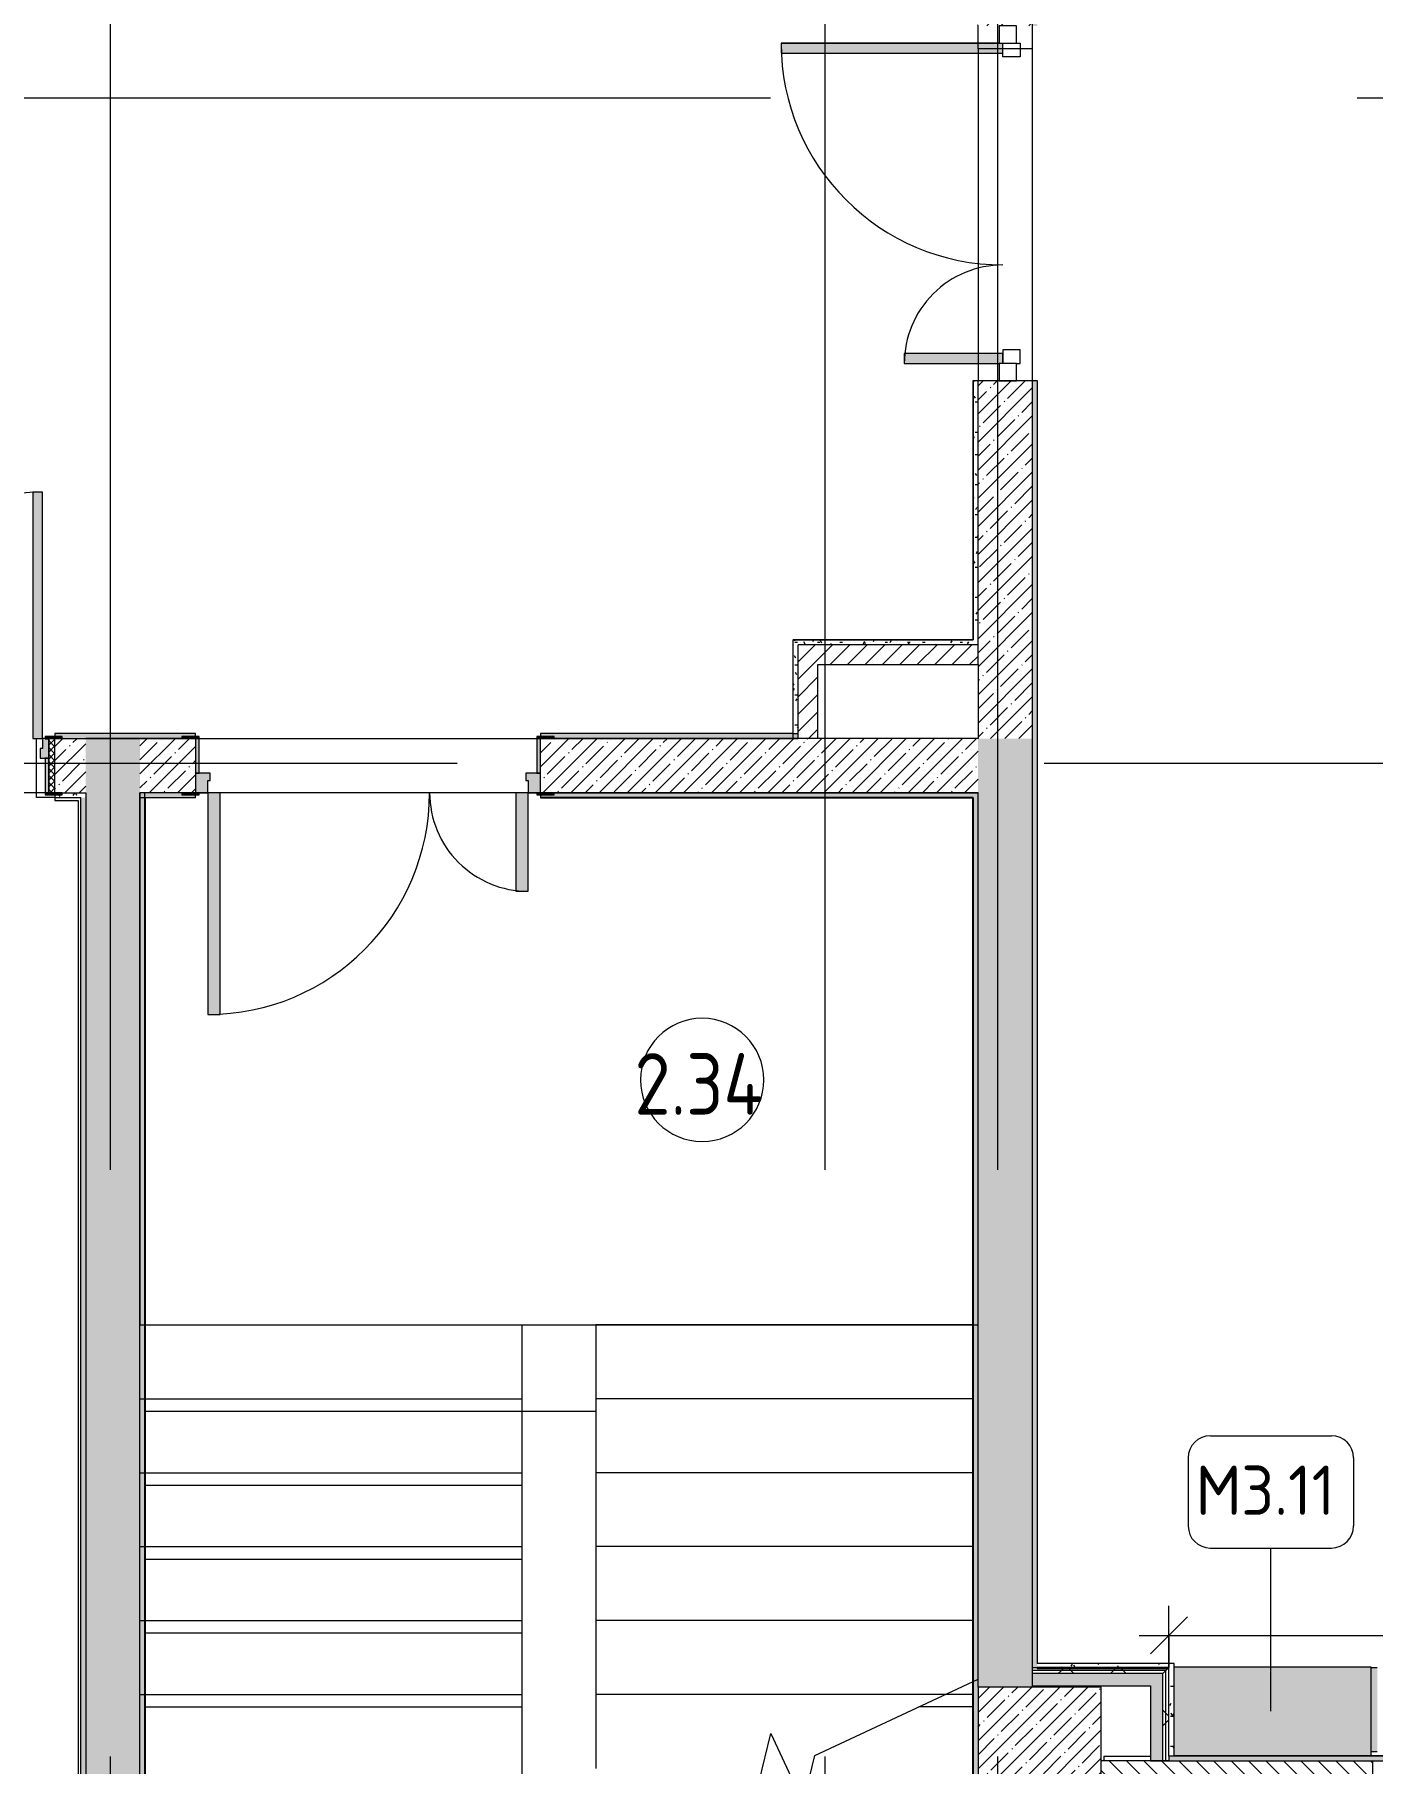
# Model space of a CAD drawing. Header units: millimetres. Extents: x -6228 to 201956, y -8553 to 30426.
# Drawn here: x 168604 to 174032, y 3740 to 10757 of the extents above; entities that cross this region are included whole.
import ezdxf

# ---------------------------------------------------------------- set-up
doc = ezdxf.new("R2010")
doc.units = ezdxf.units.MM
doc.linetypes.add('Осевая', pattern=[15875, 3175, -2381.25, 7937.5, -2381.25])
for name, color, linetype, lineweight in [('A-ANNO-DIMS', 7, 'Continuous', 9), ('A-ANNO-DIMS-100', 7, 'Continuous', 9), ('A-AREA-IDEN', 7, 'Continuous', 9), ('A-GLAZ-CWMG-3', 7, 'Continuous', 9), ('A-WALL-1', 7, 'Continuous', 9), ('A-WALL-4', 7, 'Continuous', 13), ('I-WALL-5', 7, 'Continuous', 9), ('S-COLS-2', 7, 'Continuous', 9), ('S-STRS-2', 7, 'Continuous', 9), ('S-STRS-MBND-2', 7, 'Continuous', 9), ('Знаки', 7, 'Continuous', 9), ('Марки для знаков', 7, 'Continuous', 9), ('Оси-2', 7, 'Осевая', 9)]:
    doc.layers.add(name, color=color, linetype=linetype, lineweight=lineweight)
for name, color, linetype, lineweight, true_color in [('A-DETL-GENF-5', 7, 'Continuous', 9, 0xaaaaaa), ('A-DOOR-5', 7, 'Continuous', 9, 0xaaaaaa), ('A-DOOR-6', 7, 'Continuous', 9, 0xe2e2e2), ('A-DOOR-FRAM-4', 7, 'Continuous', 9, 0xe2e2e2), ('A-DOOR-FRAM-5', 7, 'Continuous', 9, 0xaaaaaa), ('A-FLOR-3', 7, 'Continuous', 9, 0xaaaaaa), ('I-WALL-4', 7, 'Continuous', 9, 0xe7e7e7), ('I-WALL-7', 9, 'Continuous', 9, 0x808080), ('Знаки-1', 7, 'Continuous', 9, 0xd7cfbf)]:
    doc.layers.add(name, color=color, linetype=linetype, lineweight=lineweight, true_color=true_color)
doc.styles.add('GOST Common', font='GOST_Common.ttf', dxfattribs={"width": 0.9, "height": 250})
doc.styles.add('GOST Common_1', font='GOST_Common.ttf', dxfattribs={"height": 200})
doc.styles.add('ISOCPEUR_2', font='isocpeur.ttf', dxfattribs={"width": 0.9, "height": 200})
doc.dimstyles.new('ISO-2_0_0_9К_Средний_округл2_1', dxfattribs={"dimscale": 304.8, "dimtxt": 199.196235, "dimasz": 0.492126, "dimexe": 0.393701, "dimexo": 0, "dimgap": 0, "dimtad": 1, "dimdec": 0, "dimrnd": 10, "dimzin": 0, "dimdsep": 46, "dimtxsty": 'ISOCPEUR_2', "dimblk1": 'OBLIQUE', "dimblk2": 'OBLIQUE', "dimsah": 1, "dimcen": 0.09, "dimdle": 0.393701, "dimazin": 0, "dimtfac": 1, "dimtdec": 4, "dimtix": 1, "dimtmove": 0, "dimatfit": 3, "dimfxl": 1, "dimtvp": 1, "dimtolj": 1, "dimtzin": 0, "dimarcsym": 2})
pattern_1 = [(45, (96951.9, 0), (-57.02463, 57.02463), []), (45, (97008.92, 0), (-57.02463, 57.02463), [100.806, -20.161, 3.353, -16.808])]
pattern_2 = [(45, (96951.896, 0), (-35.35534, 35.35534), [])]
pattern_3 = [(0, (96951.896, 0), (121.92, 30.48), [10.058, -81.382, 10.058, -81.382, -487.68]), (0, (96951.896, 0), (121.92, 30.48), [-182.88, 10.058, -172.822, 10.058, -81.382, -213.36]), (0, (96951.896, 0), (121.92, 30.48), [-457.2, 10.058, -50.902, 10.058, -142.342]), (120, (96997.616, 15.24), (-87.356454, 90.345817), [10.058, -81.382, 10.058, -81.382, -487.68]), (120, (96997.616, 15.24), (-87.356454, 90.345817), [-182.88, 10.058, -172.822, 10.058, -81.382, -213.36]), (120, (96997.616, 15.24), (-87.356454, 90.345817), [-457.2, 10.058, -50.902, 10.058, -142.342]), (240, (97012.856, 76.2), (-34.563546, -120.825817), [10.058, -81.382, 10.058, -81.382, -487.68]), (240, (97012.856, 76.2), (-34.563546, -120.825817), [-182.88, 10.058, -172.822, 10.058, -81.382, -213.36]), (240, (97012.856, 76.2), (-34.563546, -120.825817), [-457.2, 10.058, -50.902, 10.058, -142.342])]
pattern_4 = [(45, (96951.9, 0), (-106.06602, 106.06602), []), (135, (96951.9, 0), (-106.06602, -106.06602), [])]

# ---------------------------------------------------------------- blocks, each defined once
blk = doc.blocks.new('BSC_Колонна _Прямоугольная - 500х500-V182-План зашивки приборов отопления в осях 1 этажа 12-23')
at = {"layer": 'S-COLS-2'}
h = blk.add_hatch(dxfattribs=at)
h.set_pattern_fill('FP_152', color=256, style=0, pattern_type=2)
h.set_pattern_definition([(45, (-75730, -3800), (-57.02463, 57.02463), []), (45, (-75672.975, -3800), (-57.02463, 57.02463), [100.806, -20.161, 3.353, -16.808])])
h.paths.add_polyline_path([(-250, -250), (250, -250), (250, 250), (-250, 250), (-250, 8.8)])
for p, q in [((250, 250), (-250, 250)), ((-250, 250), (-250, -250)), ((250, -250), (250, 250)), ((-250, -250), (250, -250))]:
    blk.add_line(p, q, dxfattribs=at)
blk = doc.blocks.new('110_Дверь_СКБ_1Ст_Внутренняя1 - Д-4_1 1100x2100h_ОО_туалет для мальч_ и дев_-32102845-План зашивки приборов отопления в осях 1 этажа 12-23')
at = {"layer": 'A-DOOR-5'}
h = blk.add_hatch(dxfattribs=at)
h.set_pattern_fill('FP_58', color=256, style=0, pattern_type=2)
h.set_pattern_definition([(135, (1751.41, 174.685), (-14.14214, -14.14214), []), (225, (1751.41, 174.685), (14.14214, -14.14214), [])])
h.paths.add_polyline_path([(562.5, -110), (562.5, 110), (537.5, 110), (537.5, -110)])
at = {"layer": 'A-DOOR-6'}
h = blk.add_hatch(color=256, dxfattribs=at)
h.paths.add_polyline_path([(502.5, 30), (537.5, 30), (537.5, 110), (512.5, 110), (512.5, 70), (502.5, 70)])
h.paths.add_polyline_path([(-512.5, 30), (-477.5, 30), (-477.5, 70), (-487.5, 70), (-487.5, 110), (-512.5, 110), (-512.5, 72.3)])
at = {"layer": 'A-DOOR-FRAM-4'}
for points in [[(472.5, 110), (512.5, 110), (512.5, 1110), (472.5, 1110), (472.5, 651.3)], [(-497.5, 110), (-497.5, 118), (-567.5, 118), (-567.5, 110)], [(-497.5, 109), (-497.5, 110), (-512.5, 109)], [(592.5, 110), (592.5, 118), (522.5, 118), (522.5, 110)], [(537.5, 109), (537.5, 110), (522.5, 109)], [(-497.5, -110), (-497.5, 30), (-512.5, 30), (-512.5, -110)], [(537.5, -110), (537.5, 30), (522.5, 30), (522.5, -110)], [(-497.5, -118), (-497.5, -110), (-567.5, -110), (-567.5, -118)], [(592.5, -118), (592.5, -110), (522.5, -110), (522.5, -118)]]:
    blk.add_hatch(color=256, dxfattribs=at).paths.add_polyline_path(points)
at = {"layer": 'A-DOOR-FRAM-5'}
h = blk.add_hatch(dxfattribs=at)
h.set_pattern_fill('FP_59', color=256, style=0, pattern_type=2)
h.set_pattern_definition([(45, (-371.384, 174.685), (-14.1421, 14.1421), []), (135, (-371.384, 174.685), (-14.1421, -14.1421), [])])
h.paths.add_polyline_path([(-512.5, -110), (-512.5, 110), (-537.5, 110), (-537.5, -110)])
at = {"layer": 'A-DOOR-5'}
for p, q in [((512.5, 1110), (472.5, 1110)), ((472.5, 1110), (472.5, 110)), ((512.5, 110), (512.5, 1110)), ((472.5, 110), (512.5, 110))]:
    blk.add_line(p, q, dxfattribs=at)
blk.add_arc((512.5, 110), 1000, 90, 180, dxfattribs=at)
at = {"layer": 'A-DOOR-FRAM-5'}
for p, q in [((-497.5, 118), (-567.5, 118)), ((-567.5, 118), (-567.5, 110)), ((-567.5, 110), (-497.5, 110)), ((-512.5, 110), (-537.5, 110)), ((-537.5, 110), (-537.5, -110)), ((-487.5, 110), (-512.5, 110)), ((-512.5, 110), (-512.5, 30)), ((-512.5, -110), (-512.5, 110)), ((-497.5, 110), (-512.5, 110)), ((-512.5, 110), (-512.5, 109)), ((-512.5, 109), (-497.5, 109)), ((-497.5, 110), (-497.5, 118)), ((-497.5, 109), (-497.5, 110)), ((-487.5, 70), (-487.5, 110)), ((512.5, 110), (512.5, 70)), ((537.5, 110), (512.5, 110)), ((592.5, 118), (522.5, 118)), ((522.5, 118), (522.5, 110)), ((537.5, 110), (522.5, 110)), ((522.5, 110), (522.5, 109)), ((522.5, 110), (592.5, 110)), ((522.5, 109), (537.5, 109)), ((537.5, 30), (537.5, 110)), ((562.5, 110), (537.5, 110)), ((537.5, 110), (537.5, -110)), ((537.5, 109), (537.5, 110)), ((562.5, -110), (562.5, 110)), ((592.5, 110), (592.5, 118)), ((-512.5, 30), (-477.5, 30)), ((-497.5, 30), (-512.5, 30)), ((-512.5, 30), (-512.5, -110)), ((-497.5, -110), (-497.5, 30)), ((-477.5, 70), (-487.5, 70)), ((-477.5, 30), (-477.5, 70)), ((512.5, 70), (502.5, 70)), ((502.5, 70), (502.5, 30)), ((502.5, 30), (537.5, 30)), ((537.5, 30), (522.5, 30)), ((522.5, 30), (522.5, -110)), ((537.5, -110), (537.5, 30)), ((-497.5, -110), (-567.5, -110)), ((-567.5, -110), (-567.5, -118)), ((-567.5, -118), (-497.5, -118)), ((-537.5, -110), (-512.5, -110)), ((-512.5, -110), (-497.5, -110)), ((-497.5, -118), (-497.5, -110)), ((522.5, -110), (537.5, -110)), ((592.5, -110), (522.5, -110)), ((522.5, -110), (522.5, -118)), ((522.5, -118), (592.5, -118)), ((537.5, -110), (562.5, -110)), ((592.5, -118), (592.5, -110))]:
    blk.add_line(p, q, dxfattribs=at)
blk = doc.blocks.new('110_Дверь_СКБ_2Ст - Д-1 Лестничная клетка EIS60-24319353-План зашивки приборов отопления в осях 1 этажа 12-23')
at = {"layer": 'A-DOOR-6'}
for points in [[(612.5, 1010), (612.5, 110), (662.5, 110), (662.5, 1010)], [(-587.5, 510), (-637.5, 510), (-637.5, 110), (-587.5, 110)], [(712.5, 30), (697.5, 30), (697.5, -110), (712.5, -110), (712.5, -72.3)]]:
    blk.add_hatch(color=256, dxfattribs=at).paths.add_polyline_path(points)
h = blk.add_hatch(color=256, dxfattribs=at)
h.paths.add_polyline_path([(-687.5, 110), (-687.5, 30), (-627.5, 30), (-627.5, 60), (-637.5, 60), (-637.5, 110)])
h.paths.add_polyline_path([(662.5, 110), (662.5, 60), (652.5, 60), (652.5, 30), (712.5, 30), (712.5, 110)])
at = {"layer": 'A-DOOR-FRAM-4'}
for points in [[(-742.5, 118), (-742.5, 110), (-672.5, 110), (-672.5, 118)], [(697.5, 118), (697.5, 110), (767.5, 110), (767.5, 118)], [(-672.5, 30), (-687.5, 30), (-687.5, -110), (-672.5, -110)], [(-672.5, -110), (-742.5, -110), (-742.5, -118), (-672.5, -118)], [(697.5, -110), (697.5, -118), (767.5, -118), (767.5, -110)]]:
    blk.add_hatch(color=256, dxfattribs=at).paths.add_polyline_path(points)
at = {"layer": 'A-DOOR-5'}
for p, q in [((662.5, 1010), (612.5, 1010)), ((612.5, 1010), (612.5, 110)), ((662.5, 110), (662.5, 1010)), ((-637.5, 510), (-637.5, 110)), ((-587.5, 510), (-637.5, 510)), ((-587.5, 110), (-587.5, 510)), ((-637.5, 110), (-587.5, 110)), ((612.5, 110), (662.5, 110))]:
    blk.add_line(p, q, dxfattribs=at)
for centre, radius, start, end in [((662.5, 110), 900, 90, 180), ((-637.5, 110), 400, 360, 90)]:
    blk.add_arc(centre, radius, start, end, dxfattribs=at)
at = {"layer": 'A-DOOR-FRAM-5'}
for p, q in [((-672.5, 118), (-742.5, 118)), ((-742.5, 118), (-742.5, 110)), ((-742.5, 110), (-672.5, 110)), ((-637.5, 110), (-687.5, 110)), ((-687.5, 110), (-687.5, 30)), ((-672.5, 110), (-672.5, 118)), ((-637.5, 60), (-637.5, 110)), ((662.5, 110), (662.5, 60)), ((712.5, 110), (662.5, 110)), ((767.5, 118), (697.5, 118)), ((697.5, 118), (697.5, 110)), ((697.5, 110), (767.5, 110)), ((712.5, 30), (712.5, 110)), ((767.5, 110), (767.5, 118)), ((-687.5, 30), (-627.5, 30)), ((-672.5, 30), (-687.5, 30)), ((-687.5, 30), (-687.5, -110)), ((-672.5, -110), (-672.5, 30)), ((-627.5, 60), (-637.5, 60)), ((-627.5, 30), (-627.5, 60)), ((662.5, 60), (652.5, 60)), ((652.5, 60), (652.5, 30)), ((652.5, 30), (712.5, 30)), ((712.5, 30), (697.5, 30)), ((697.5, 30), (697.5, -110)), ((712.5, -110), (712.5, 30)), ((-672.5, -110), (-742.5, -110)), ((-742.5, -110), (-742.5, -118)), ((-742.5, -118), (-672.5, -118)), ((-687.5, -110), (-672.5, -110)), ((-672.5, -118), (-672.5, -110)), ((697.5, -110), (712.5, -110)), ((767.5, -110), (697.5, -110)), ((697.5, -110), (697.5, -118)), ((697.5, -118), (767.5, -118)), ((767.5, -118), (767.5, -110))]:
    blk.add_line(p, q, dxfattribs=at)
blk = doc.blocks.new('Зашивка_ опоясывающая панель - Зашивка_ опоясывающая панель-V254-План зашивки приборов отопления в осях 1 этажа 12-23')
at = {"layer": 'Знаки-1'}
blk.add_hatch(color=256, dxfattribs=at).paths.add_polyline_path([(-419.5, -160), (-406.2, -160), (-406.2, 180), (-430, 180), (-430, -160)])
at = {"layer": 'Знаки'}
for p, q in [((-430, -160), (-430, 180)), ((-430, 180), (-406.2, 180)), ((-430, -160), (-406.2, -160))]:
    blk.add_line(p, q, dxfattribs=at)
blk = doc.blocks.new('Зашивка без перфорации М3 - М3_11-30988427-План зашивки приборов отопления в осях 1 этажа 12-23')
at = {"layer": 'Знаки-1'}
blk.add_hatch(color=256, dxfattribs=at).paths.add_polyline_path([(105.3, 180), (-430, 180), (-430, -179.9), (371, -179.9), (371, 180)])
at = {"layer": 'Знаки'}
for p, q in [((371, 180), (-430, 180)), ((-430, 180), (-430, -179.9)), ((-430, -179.9), (371, -179.9))]:
    blk.add_line(p, q, dxfattribs=at)
blk = doc.blocks.new('Прямоугольный импост - 50 x 70 мм-31927764-План зашивки приборов отопления в осях 1 этажа 12-23')
at = {"layer": 'A-GLAZ-CWMG-3'}
for p, q in [((-70, 35), (0, 35)), ((-70, -35), (-70, 35)), ((0, 35), (0, -35)), ((0, -35), (-70, -35))]:
    blk.add_line(p, q, dxfattribs=at)
blk = doc.blocks.new('Дверь_Витражная_остекление_ - ДВН_ДАО_Главный вход_1200 в свету Д-22 _п_-32403398-План зашивки приборов отопления в осях 1 этажа 12-23')
at = {"layer": 'A-DOOR-6'}
for points in [[(610, 920), (610, 20), (650, 20), (650, 920)], [(-650, 153.1), (-650, 20), (-610, 20), (-610, 420), (-650, 420)]]:
    blk.add_hatch(color=256, dxfattribs=at).paths.add_polyline_path(points)
at = {"layer": 'A-DETL-GENF-5'}
for p, q in [((650, 920), (610, 920)), ((610, 920), (610, 20)), ((650, 35), (650, 920)), ((-610, 420), (-650, 420)), ((-650, 420), (-650, 35)), ((-610, 20), (-610, 420)), ((-650, 20), (-610, 20)), ((-595, 20), (-650, 20)), ((-595, -50), (-595, 20)), ((595, -50), (595, 20)), ((595, 20), (650, 20)), ((610, 20), (650, 20)), ((-650, -35), (-650, -50)), ((-650, -50), (-595, -50)), ((650, -50), (595, -50)), ((650, -35), (650, -50))]:
    blk.add_line(p, q, dxfattribs=at)
at = {"layer": 'A-DOOR-5'}
for p, q in [((650, 920), (650, 35)), ((-650, 420), (-650, 35))]:
    blk.add_line(p, q, dxfattribs=at)
for centre, radius, start, end in [((650, 20), 900, 90, 180), ((-650, 20), 400, 360, 90)]:
    blk.add_arc(centre, radius, start, end, dxfattribs=at)
blk = doc.blocks.new('Прямоугольный импост - 50 x 70 мм-31701779-План зашивки приборов отопления в осях 1 этажа 12-23')
at = {"layer": 'A-GLAZ-CWMG-3'}
for p, q in [((0, 35), (-70, 35)), ((-70, 35), (-70, -35)), ((0, -35), (0, 35)), ((-70, -35), (0, -35))]:
    blk.add_line(p, q, dxfattribs=at)
blk = doc.blocks.new('Марка_Помещения - Номер-25198446-План зашивки приборов отопления в осях 1 этажа 12-23')
at = {"layer": 'A-AREA-IDEN'}
for start, end in [(360, 180), (180, 360)]:
    blk.add_arc((0, 0), 2.5, start, end, dxfattribs=at)
blk = doc.blocks.new('Марка_Знаки - В прямоуг_Наименование краткое-30718135-План зашивки приборов отопления в осях 1 этажа 12-23')
at = {"layer": 'Марки для знаков'}
for p, q in [((-2.455, 2.278), (2.455, 2.278)), ((-3.355, 1.378), (-3.355, -1.384)), ((3.355, 1.378), (3.355, -1.378)), ((-2.461, -2.278), (2.455, -2.278))]:
    blk.add_line(p, q, dxfattribs=at)
for centre, radius, start, end in [((-2.455, 1.378), 0.9, 90, 180), ((2.455, 1.378), 0.9, 0, 90), ((-2.461, -1.384), 0.893, 180, 270), ((2.455, -1.378), 0.9, 270, 0)]:
    blk.add_arc(centre, radius, start, end, dxfattribs=at)
blk = doc.blocks.new('DIMBLOCK40-План зашивки приборов отопления в осях 1 этажа 12-23')
at = {"layer": 'A-ANNO-DIMS-100'}
for p, q in [((173206.3, 4130), (173206.3, 4379.6)), ((177301.9, 4050), (177301.9, 4379.6)), ((173086.3, 4259.6), (177421.9, 4259.6)), ((173206.3, 4259.6), (173206.3, 4130)), ((177301.9, 4259.6), (177301.9, 4050))]:
    blk.add_line(p, q, dxfattribs=at)
at = {"layer": 'A-ANNO-DIMS-100', "lineweight": 20}
for p, q in [((173206.3, 4259.6), (173281.3, 4334.6)), ((177301.9, 4259.6), (177376.9, 4334.6)), ((173206.3, 4259.6), (173131.3, 4184.6)), ((177301.9, 4259.6), (177226.9, 4184.6))]:
    blk.add_line(p, q, dxfattribs=at)
at = {"layer": 'A-ANNO-DIMS-100', "color": 0, "insert": (175008.9, 4520.9), "char_height": 200, "width": 588.395, "attachment_point": 1, "line_spacing_factor": 1.149209, "style": 'ISOCPEUR_2'}
blk.add_mtext('4100', dxfattribs=at)
blk = doc.blocks.new('_Oblique')
at = {"color": 0, "linetype": 'ByBlock', "lineweight": -2}
blk.add_line((-0.5, -0.5), (0.5, 0.5), dxfattribs=at)

msp = doc.modelspace()

# ---------------------------------------------------------------- hatches: boundary and pattern name
at = {"layer": 'A-WALL-1'}
h = msp.add_hatch(dxfattribs=at)
h.set_pattern_fill('FP_160', color=256, style=0, pattern_type=2)
h.set_pattern_definition([(135, (96951.896, 0), (-35.35534, -35.35534), [])])
h.paths.add_polyline_path([(177132.3, 3550), (177301.9, 3550), (177301.9, 3750), (177031.9, 3750), (177031.9, 3550)])
h.paths.add_polyline_path([(176131.9, 3550), (176131.9, 3750), (174931.9, 3750), (174931.9, 3550), (176040.2, 3550)])
h.paths.add_polyline_path([(173855.9, 3550), (174031.9, 3550), (174031.9, 3750), (172931.9, 3750), (172931.9, 3550), (173491.9, 3550)])
at = {"layer": 'I-WALL-4'}
for points in [[(173131.3, 4055), (173181.3, 4055), (173181.3, 4105), (172651.9, 4105), (172651.9, 4055), (173127.9, 4055)], [(173181.3, 3750), (173181.3, 4055), (173131.3, 4055), (173131.3, 3750)]]:
    msp.add_hatch(color=256, dxfattribs=at).paths.add_polyline_path(points)
at = {"layer": 'I-WALL-5'}
h = msp.add_hatch(dxfattribs=at)
h.set_pattern_fill('FP_157', color=256, style=0, pattern_type=2)
h.set_pattern_definition(pattern_1)
h.paths.add_polyline_path([(172651.9, 7900), (172651.9, 9352.3), (172431.9, 9352.3), (172431.9, 7900)])
h.paths.add_polyline_path([(172431.9, 10792.3), (172651.9, 10792.3), (172651.9, 10900), (172431.9, 10900)])
h = msp.add_hatch(dxfattribs=at)
h.set_pattern_fill('FP_162', color=256, style=0, pattern_type=2)
h.set_pattern_definition(pattern_2)
h.paths.add_polyline_path([(171781.9, 7900), (171781.9, 8280), (171701.9, 8280), (171701.9, 7900)])
h = msp.add_hatch(dxfattribs=at)
h.set_pattern_fill('FP_162', color=256, style=0, pattern_type=2)
h.set_pattern_definition(pattern_2)
h.paths.add_polyline_path([(172431.9, 8200), (172431.9, 8280), (171781.9, 8280), (171781.9, 8200), (172399.8, 8200)])
h = msp.add_hatch(dxfattribs=at)
h.set_pattern_fill('FP_157', color=256, style=0, pattern_type=2)
h.set_pattern_definition(pattern_1)
h.paths.add_polyline_path([(168759.4, 7680), (168811.9, 7680), (168811.9, 7900), (168686.9, 7900), (168686.9, 7680), (168716.9, 7680)])
h.paths.add_polyline_path([(167271.9, 7680), (167586.9, 7680), (167586.9, 7900), (166312.4, 7900), (166312.4, 7680), (166971.9, 7680)])
h.paths.add_polyline_path([(164511.9, 7680), (165212.4, 7680), (165212.4, 7900), (164006.9, 7900), (164006.9, 7680), (164431.9, 7680)])
h.paths.add_polyline_path([(162906.9, 7680), (162906.9, 7900), (162861.9, 7900), (162861.9, 7680), (162876.9, 7680)])
h = msp.add_hatch(dxfattribs=at)
h.set_pattern_fill('FP_157', color=256, style=0, pattern_type=2)
h.set_pattern_definition(pattern_1)
h.paths.add_polyline_path([(169031.9, 120), (169031.9, 7900), (168811.9, 7900), (168811.9, 120)])
h = msp.add_hatch(dxfattribs=at)
h.set_pattern_fill('FP_157', color=256, style=0, pattern_type=2)
h.set_pattern_definition(pattern_1)
h.paths.add_polyline_path([(172431.9, 7680), (172431.9, 7900), (170656.9, 7900), (170656.9, 7680), (172399.8, 7680)])
h.paths.add_polyline_path([(169123.4, 7680), (169256.9, 7680), (169256.9, 7900), (169031.9, 7900), (169031.9, 7680), (169051.9, 7680)])
h = msp.add_hatch(dxfattribs=at)
h.set_pattern_fill('FP_157', color=256, style=0, pattern_type=2)
h.set_pattern_definition(pattern_1)
h.paths.add_polyline_path([(172431.9, -100), (172651.9, -100), (172651.9, 350), (172431.9, 350), (172431.9, 120)])
h.paths.add_polyline_path([(172431.9, 1150), (172651.9, 1150), (172651.9, 3550), (172431.9, 3550), (172431.9, 1492.5)])
h.paths.add_polyline_path([(172651.9, 4050), (172651.9, 7900), (172431.9, 7900), (172431.9, 4050), (172614.1, 4050)])
h = msp.add_hatch(dxfattribs=at)
h.set_pattern_fill('FP_187', color=256, style=0, pattern_type=2)
h.set_pattern_definition(pattern_4)
h.paths.add_polyline_path([(173193.8, 4117.5), (173206.3, 4117.5), (173206.3, 4130), (172651.9, 4130), (172651.9, 4117.5), (173127.9, 4117.5)])
h = msp.add_hatch(dxfattribs=at)
h.set_pattern_fill('FP_187', color=256, style=0, pattern_type=2)
h.set_pattern_definition(pattern_4)
h.paths.add_polyline_path([(173181.3, 4105), (173193.8, 4105), (173193.8, 4117.5), (172651.9, 4117.5), (172651.9, 4105), (173127.9, 4105)])
h = msp.add_hatch(dxfattribs=at)
h.set_pattern_fill('FP_187', color=256, style=0, pattern_type=2)
h.set_pattern_definition(pattern_4)
h.paths.add_polyline_path([(173193.8, 3750), (173193.8, 4105), (173181.3, 4105), (173181.3, 3750)])
h = msp.add_hatch(dxfattribs=at)
h.set_pattern_fill('FP_187', color=256, style=0, pattern_type=2)
h.set_pattern_definition(pattern_4)
h.paths.add_polyline_path([(173206.3, 3750), (173206.3, 4117.5), (173193.8, 4117.5), (173193.8, 3750)])
at = {"layer": 'I-WALL-7'}
h = msp.add_hatch(dxfattribs=at)
h.set_pattern_fill('FP_186', color=256, style=0, pattern_type=2)
h.set_pattern_definition(pattern_3)
h.paths.add_polyline_path([(172411.9, 8300), (172431.9, 8300), (172431.9, 9352.3), (172411.9, 9352.3), (172411.9, 8301)])
h.paths.add_polyline_path([(172431.9, 10792.3), (172431.9, 10900), (172411.9, 10900), (172411.9, 10792.3)])
h = msp.add_hatch(dxfattribs=at)
h.set_pattern_fill('FP_186', color=256, style=0, pattern_type=2)
h.set_pattern_definition(pattern_3)
h.paths.add_polyline_path([(172651.9, 4130), (172671.9, 4130), (172671.9, 9352.3), (172651.9, 9352.3), (172651.9, 4966.9)])
h.paths.add_polyline_path([(172671.9, 10792.3), (172671.9, 10900), (172651.9, 10900), (172651.9, 10792.3)])
h = msp.add_hatch(dxfattribs=at)
h.set_pattern_fill('FP_186', color=256, style=0, pattern_type=2)
h.set_pattern_definition(pattern_3)
h.paths.add_polyline_path([(171701.9, 8280), (172431.9, 8280), (172431.9, 8300), (171681.9, 8300), (171681.9, 8280)])
h = msp.add_hatch(dxfattribs=at)
h.set_pattern_fill('FP_186', color=256, style=0, pattern_type=2)
h.set_pattern_definition(pattern_3)
h.paths.add_polyline_path([(171701.9, 7900), (171701.9, 8280), (171681.9, 8280), (171681.9, 7900)])
h = msp.add_hatch(dxfattribs=at)
h.set_pattern_fill('FP_186', color=256, style=0, pattern_type=2)
h.set_pattern_definition(pattern_3)
h.paths.add_polyline_path([(170711.9, 7900), (171701.9, 7900), (171701.9, 7920), (170656.9, 7920), (170656.9, 7908), (170711.9, 7908), (170711.9, 7901.1)])
h.paths.add_polyline_path([(168716.9, 7900), (169201.9, 7900), (169201.9, 7908), (169256.9, 7908), (169256.9, 7920), (168686.9, 7920), (168686.9, 7908), (168716.9, 7908), (168716.9, 7901.7)])
h.paths.add_polyline_path([(167556.9, 7900), (167556.9, 7908), (167586.9, 7908), (167586.9, 7920), (166312.4, 7920), (166312.4, 7908), (166342.4, 7908), (166342.4, 7900), (167303.2, 7900)])
h.paths.add_polyline_path([(165182.4, 7900), (165182.4, 7908), (165212.4, 7908), (165212.4, 7920), (164006.9, 7920), (164006.9, 7908), (164036.9, 7908), (164036.9, 7900), (165119, 7900)])
h.paths.add_polyline_path([(162876.9, 7900), (162876.9, 7908), (162906.9, 7908), (162906.9, 7920), (156882.9, 7920), (156882.9, 7900), (162861.9, 7900)])
h.paths.add_polyline_path([(153861.9, 7900), (154382.9, 7900), (154382.9, 7920), (147881.9, 7920), (147881.9, 7900), (153361.9, 7900)])
h.paths.add_polyline_path([(144861.9, 7900), (145381.9, 7900), (145381.9, 7920), (139012.9, 7920), (139012.9, 7900), (144732.7, 7900)])
h.paths.add_polyline_path([(136512.9, 7900), (136512.9, 7920), (135694.5, 7920), (135694.5, 7900), (135995.7, 7900)])
h = msp.add_hatch(dxfattribs=at)
h.set_pattern_fill('FP_186', color=256, style=0, pattern_type=2)
h.set_pattern_definition(pattern_3)
h.paths.add_polyline_path([(168716.9, 7660), (168811.9, 7660), (168811.9, 7680), (168716.9, 7680), (168716.9, 7672), (168686.9, 7672), (168686.9, 7660)])
h.paths.add_polyline_path([(167586.9, 7660), (167586.9, 7672), (167556.9, 7672), (167556.9, 7680), (167371.9, 7680), (167371.9, 7660), (167556.9, 7660)])
h = msp.add_hatch(dxfattribs=at)
h.set_pattern_fill('FP_186', color=256, style=0, pattern_type=2)
h.set_pattern_definition(pattern_3)
h.paths.add_polyline_path([(168811.9, 140), (168811.9, 7660), (168791.9, 7660), (168791.9, 140)])
h = msp.add_hatch(dxfattribs=at)
h.set_pattern_fill('FP_186', color=256, style=0, pattern_type=2)
h.set_pattern_definition(pattern_3)
h.paths.add_polyline_path([(172411.9, 7660), (172431.9, 7660), (172431.9, 7680), (170711.9, 7679.4), (170711.9, 7672), (170656.9, 7672), (170656.9, 7660), (172399.8, 7660)])
h.paths.add_polyline_path([(169201.9, 7660), (169256.9, 7660), (169256.9, 7672), (169201.9, 7672), (169201.9, 7680), (169031.9, 7680), (169031.9, 7660), (169123.4, 7660)])
h = msp.add_hatch(dxfattribs=at)
h.set_pattern_fill('FP_186', color=256, style=0, pattern_type=2)
h.set_pattern_definition(pattern_3)
h.paths.add_polyline_path([(169051.9, 120), (169051.9, 7680), (169031.9, 7680), (169031.9, 120)])
h = msp.add_hatch(dxfattribs=at)
h.set_pattern_fill('FP_186', color=256, style=0, pattern_type=2)
h.set_pattern_definition(pattern_3)
h.paths.add_polyline_path([(172431.9, 130), (172431.9, 7660), (172411.9, 7659), (172411.9, 130)])
h = msp.add_hatch(dxfattribs=at)
h.set_pattern_fill('FP_186', color=256, style=0, pattern_type=2)
h.set_pattern_definition(pattern_3)
h.paths.add_polyline_path([(173127.9, 4125), (173206.3, 4125), (173206.3, 4145), (172671.9, 4145), (172671.9, 4125)])
h = msp.add_hatch(dxfattribs=at)
h.set_pattern_fill('FP_186', color=256, style=0, pattern_type=2)
h.set_pattern_definition(pattern_3)
h.paths.add_polyline_path([(173206.3, 3770), (173226.3, 3771), (173226.3, 4145), (173206.3, 4145), (173206.3, 3808.8)])
h = msp.add_hatch(dxfattribs=at)
h.set_pattern_fill('FP_186', color=256, style=0, pattern_type=2)
h.set_pattern_definition(pattern_3)
h.paths.add_polyline_path([(177132.3, 3750), (177291.9, 3750), (177291.9, 3770), (173206.3, 3770), (173206.3, 3750), (176950.3, 3750)])

# ---------------------------------------------------------------- linework, layer by layer
at = {"layer": 'A-FLOR-3'}
for p, q in [((172651.9, 10700), (172431.9, 10700)), ((172431.9, 10700), (172431.9, 9352.3)), ((168611.9, 7660), (168611.9, 7900)), ((168686.9, 7660), (168611.9, 7660)), ((170581.9, 5170), (170881.9, 5170))]:
    msp.add_line(p, q, dxfattribs=at)
at = {"layer": 'A-WALL-1'}
msp.add_line((173206.3, 3750), (172931.9, 3750), dxfattribs=at)
at = {"layer": 'A-WALL-4'}
for p, q in [((172431.9, 8200), (172431.9, 9352.3)), ((172671.9, 9352.3), (172671.9, 4145)), ((172411.9, 8300), (171681.9, 8300)), ((172411.9, 8300), (172411.9, 8301)), ((169031.9, 7921), (169031.9, 7920)), ((169256.9, 7920), (169031.9, 7920)), ((171680.9, 7920), (170656.9, 7920)), ((171781.9, 7900), (170711.9, 7900)), ((170711.9, 7900), (171701.9, 7900)), ((171701.9, 7900), (171701.9, 7920)), ((168716.9, 7680), (168811.9, 7680)), ((168791.9, 521), (168791.9, 7660)), ((168811.9, 7680), (168811.9, 120)), ((169031.9, 120), (169031.9, 7680)), ((169201.9, 7680), (169031.9, 7680)), ((169051.9, 7660), (169051.9, 7659)), ((169051.9, 7659), (169052.9, 7659)), ((172411.9, 7660), (170656.9, 7660)), ((170711.9, 7680), (172431.9, 7680)), ((172410.9, 7659), (172411.9, 7659)), ((172411.9, 7659), (172411.9, 7660)), ((172431.9, 4050), (172431.9, 7680)), ((172651.9, 4130), (172671.9, 4130)), ((173193.8, 4117.5), (172651.9, 4117.5)), ((173181.3, 4105), (172651.9, 4105)), ((173181.3, 3750), (173181.3, 4105)), ((173193.8, 3750), (173193.8, 4117.5)), ((173206.3, 3770), (173206.3, 3750)), ((173226.3, 3771), (173226.3, 3770))]:
    msp.add_line(p, q, dxfattribs=at)
at = {"layer": 'I-WALL-5'}
for p, q in [((172651.9, 10900), (172651.9, 4050)), ((172431.9, 10700), (172431.9, 10792.3)), ((172672.9, 9352.3), (172410.9, 9352.3)), ((172410.9, 9352.3), (172410.9, 8301)), ((172411.9, 9352.3), (172411.9, 8301)), ((172672.9, 4146), (172672.9, 9352.3)), ((171680.9, 8301), (171680.9, 7921)), ((171680.9, 8301), (172411.9, 8301)), ((171681.9, 7900), (171681.9, 8300)), ((172431.9, 8280), (171701.9, 8280)), ((171701.9, 7900), (171701.9, 8280)), ((171781.9, 7900), (171781.9, 8200)), ((171781.9, 8200), (172431.9, 8200)), ((172431.9, 8200), (172431.9, 7900)), ((168686.9, 7921), (168686.9, 7908)), ((169256.9, 7921), (168686.9, 7921)), ((169031.9, 7920), (168686.9, 7920)), ((168716.9, 7900), (169201.9, 7900)), ((169201.9, 7900), (168811.9, 7900)), ((169256.9, 7908), (169256.9, 7921)), ((169271.9, 7900), (170641.9, 7900)), ((170656.9, 7921), (170656.9, 7908)), ((171680.9, 7921), (170656.9, 7921)), ((171680.9, 7920), (171701.9, 7920)), ((172431.9, 7900), (171781.9, 7900)), ((168646.9, 7680), (167626.9, 7680)), ((168686.9, 7672), (168686.9, 7649)), ((168686.9, 7660), (168791.9, 7660)), ((168686.9, 7649), (168780.9, 7649)), ((168780.9, 7649), (168780.9, 521)), ((169031.9, 7660), (169256.9, 7660)), ((169051.9, 7660), (169051.9, 7680)), ((169051.9, 120), (169051.9, 7659)), ((169052.3, 1630.5), (169052.3, 7659)), ((169052.9, 139), (169052.9, 7659)), ((169256.9, 7659), (169052.9, 7659)), ((169053.3, 7659), (169053.3, 141)), ((169256.9, 7659), (169256.9, 7672)), ((170556.9, 7680), (169356.9, 7680)), ((170656.9, 7672), (170656.9, 7659)), ((170656.9, 7659), (172410.9, 7659)), ((172410.9, 351), (172410.9, 7660)), ((172411.9, 7659), (172411.9, 130)), ((172410.9, 6230), (172411.9, 6230)), ((172411.9, 6230), (172410.9, 6230)), ((172411.9, 5801), (172410.9, 5801)), ((169053.3, 5693), (169051.9, 5693)), ((172411.9, 5439.2), (172410.9, 5439.2)), ((172410.9, 5400.6), (172411.9, 5400.6)), ((173226.3, 4145), (172671.9, 4145)), ((173227.3, 4146), (172672.9, 4146)), ((173226.3, 4145), (173226.3, 3771)), ((173227.3, 3790.5), (173227.3, 4146)), ((172671.9, 4130), (172671.9, 4125)), ((173206.3, 4130), (172671.9, 4130)), ((172671.9, 4125), (173206.3, 4125)), ((173206.3, 3770), (173206.3, 4130)), ((172651.9, 4055), (173131.3, 4055)), ((173131.3, 4055), (173131.3, 3750)), ((173226.3, 3790.5), (173227.3, 3790.5)), ((172941.9, 3770), (173131.3, 3770)), ((172941.9, 3770), (172941.9, 3750)), ((173131.3, 3750), (173206.3, 3750)), ((177301.9, 3770), (173206.3, 3770)), ((173206.3, 3750), (177301.9, 3750)), ((177280.9, 3771), (173226.3, 3771)), ((174031.9, 3750), (174031.9, 3510))]:
    msp.add_line(p, q, dxfattribs=at)
at = {"layer": 'S-STRS-2'}
for p, q in [((170556.9, 7680), (169356.9, 7680)), ((170581.9, 5520), (170881.9, 5520)), ((170581.9, 5169.7), (170581.9, 5520)), ((172411.9, 5520), (170881.9, 5520)), ((170881.9, 5520), (170881.9, 5220)), ((172411.9, 5520), (170881.9, 5520)), ((170881.9, 5220), (170881.9, 4920)), ((172411.9, 5220), (170881.9, 5220)), ((172411.9, 5220), (170881.9, 5220)), ((169051.9, 5169.7), (170581.9, 5169.7)), ((169051.9, 5169.7), (170581.9, 5169.7)), ((170581.9, 4869.7), (170581.9, 5169.7)), ((170881.9, 4920), (170881.9, 4620)), ((172411.9, 4920), (170881.9, 4920)), ((172411.9, 4920), (170881.9, 4920)), ((169051.9, 4869.7), (170581.9, 4869.7)), ((169051.9, 4869.7), (170581.9, 4869.7)), ((170581.9, 4569.7), (170581.9, 4869.7)), ((169051.9, 4569.7), (170581.9, 4569.7)), ((169051.9, 4569.7), (170581.9, 4569.7)), ((170581.9, 4269.7), (170581.9, 4569.7)), ((170881.9, 4620), (170881.9, 4320)), ((172411.9, 4620), (170881.9, 4620)), ((172411.9, 4620), (170881.9, 4620)), ((170881.9, 4320), (170881.9, 4020)), ((172411.9, 4320), (170881.9, 4320)), ((172411.9, 4320), (170881.9, 4320)), ((169051.9, 4269.7), (170581.9, 4269.7)), ((169051.9, 4269.7), (170581.9, 4269.7)), ((170581.9, 3969.7), (170581.9, 4269.7)), ((170881.9, 4020), (170881.9, 3720)), ((172300.2, 4020), (170881.9, 4020)), ((172300.2, 4020), (170881.9, 4020)), ((169051.9, 3969.7), (170581.9, 3969.7)), ((169051.9, 3969.7), (170581.9, 3969.7)), ((170581.9, 3669.7), (170581.9, 3969.7)), ((172411.9, 3969.7), (172192.4, 3969.7)), ((172411.9, 3969.7), (172192.4, 3969.7))]:
    msp.add_line(p, q, dxfattribs=at)
at = {"layer": 'S-STRS-MBND-2'}
for p, q in [((172431.9, 7680), (169031.9, 7680)), ((169031.9, 7680), (169031.9, 5520)), ((172431.9, 5520), (172431.9, 7680)), ((169031.9, 5520), (170581.9, 5520)), ((169031.9, 1620), (169031.9, 5520)), ((169031.9, 5520), (170581.9, 5520)), ((170581.9, 5520), (172431.9, 5520)), ((170581.9, 1620), (170581.9, 5520)), ((169031.9, 5220), (170581.9, 5220)), ((169031.9, 5220), (170581.9, 5220)), ((169031.9, 4920), (170581.9, 4920)), ((169031.9, 4920), (170581.9, 4920)), ((169031.9, 4620), (170581.9, 4620)), ((169031.9, 4620), (170581.9, 4620)), ((169031.9, 4320), (170581.9, 4320)), ((169031.9, 4320), (170581.9, 4320)), ((171770.2, 3772.8), (172431.9, 4081.4)), ((169031.9, 4020), (170581.9, 4020)), ((169031.9, 4020), (170581.9, 4020)), ((172411.9, 4020), (172300.2, 4020)), ((172411.9, 4020), (172300.2, 4020)), ((171543.6, 3667.2), (171590.9, 3861.6)), ((171590.9, 3861.6), (171722.9, 3578.4)), ((171722.9, 3578.4), (171770.2, 3772.8))]:
    msp.add_line(p, q, dxfattribs=at)
at = {"layer": 'Марки для знаков'}
msp.add_line((173620.1, 3952.1), (173620.1, 4614.1), dxfattribs=at)
at = {"layer": 'Оси-2'}
for p, q in [((172511.9, 593.7), (172511.9, 25078.1)), ((168911.9, 593.7), (168911.9, 24898.1)), ((171811.9, 593.7), (171811.9, 24898.1)), ((136664.4, 10500), (179201.9, 10500)), ((135394.4, 7800), (179201.9, 7800))]:
    msp.add_line(p, q, dxfattribs=at)

# ---------------------------------------------------------------- block references
at = {"layer": 'A-AREA-IDEN', "xscale": 99.99999999999993, "yscale": 99.99999999999993, "zscale": 99.99999999999993}
msp.add_blockref('Марка_Помещения - Номер-25198446-План зашивки приборов отопления в осях 1 этажа 12-23', (171312.8, 6514.4), dxfattribs=at)
at = {"layer": 'A-DOOR-5'}
for name, p, rotation in [('Дверь_Витражная_остекление_ - ДВН_ДАО_Главный вход_1200 в свету Д-22 _п_-32403398-План зашивки приборов отопления в осях 1 этажа 12-23', (172552.9, 10072.3), 89.99999999999997), ('110_Дверь_СКБ_2Ст - Д-1 Лестничная клетка EIS60-24319353-План зашивки приборов отопления в осях 1 этажа 12-23', (169969.4, 7790), 180)]:
    msp.add_blockref(name, p, dxfattribs=dict(at, rotation=rotation))
msp.add_blockref('110_Дверь_СКБ_1Ст_Внутренняя1 - Д-4_1 1100x2100h_ОО_туалет для мальч_ и дев_-32102845-План зашивки приборов отопления в осях 1 этажа 12-23', (168124.4, 7790), dxfattribs=at)
at = {"layer": 'A-GLAZ-CWMG-3', "extrusion": (0, 0, -1), "rotation": 90.00000000000004}
msp.add_blockref('Прямоугольный импост - 50 x 70 мм-31927764-План зашивки приборов отопления в осях 1 этажа 12-23', (-172552.9, 10792.3), dxfattribs=at)
at = {"layer": 'A-GLAZ-CWMG-3', "rotation": 269.9999999999999}
msp.add_blockref('Прямоугольный импост - 50 x 70 мм-31701779-План зашивки приборов отопления в осях 1 этажа 12-23', (172552.9, 9352.3), dxfattribs=at)
at = {"layer": 'S-COLS-2'}
msp.add_blockref('BSC_Колонна _Прямоугольная - 500х500-V182-План зашивки приборов отопления в осях 1 этажа 12-23', (172681.9, 3800), dxfattribs=at)
at = {"layer": 'Знаки', "rotation": 180}
msp.add_blockref('Зашивка без перфорации М3 - М3_11-30988427-План зашивки приборов отопления в осях 1 этажа 12-23', (173597.2, 3951), dxfattribs=at)
at = {"layer": 'Знаки'}
msp.add_blockref('Зашивка_ опоясывающая панель - Зашивка_ опоясывающая панель-V254-План зашивки приборов отопления в осях 1 этажа 12-23', (174457.5, 3949), dxfattribs=at)
at = {"layer": 'Марки для знаков', "xscale": 99.99999999999993, "yscale": 99.99999999999993, "zscale": 99.99999999999993}
msp.add_blockref('Марка_Знаки - В прямоуг_Наименование краткое-30718135-План зашивки приборов отопления в осях 1 этажа 12-23', (173620.1, 4841.9), dxfattribs=at)

# ---------------------------------------------------------------- texts
at = {"layer": 'A-AREA-IDEN', "insert": (171038, 6622.9), "char_height": 250, "width": 685.443, "attachment_point": 1, "style": 'GOST Common'}
msp.add_mtext('2.34', dxfattribs=at)
at = {"layer": 'Марки для знаков', "char_height": 200, "attachment_point": 1, "style": 'GOST Common_1'}
for s, insert, width in [('\\fGOST Common|b0|i0|c204|p34|;М', (173314.1, 4948.9), 224.472), ('3.11', (173499.3, 4948.9), 481.012)]:
    msp.add_mtext(s, dxfattribs=dict(at, insert=insert, width=width))

# ---------------------------------------------------------------- dimensions: what is measured, and where the dimension line sits
at = {"layer": 'A-ANNO-DIMS'}
dim = msp.add_linear_dim(base=(177301.9, 4259.6), p1=(173206.3, 4130), p2=(177301.9, 4050), dimstyle='ISO-2_0_0_9К_Средний_округл2_1', override={"dimpost": '<>', "dimfxl": 4096.393398}, dxfattribs=at)
dim.commit()
dim.dimension.update_dxf_attribs({"geometry": 'DIMBLOCK40-План зашивки приборов отопления в осях 1 этажа 12-23', "text_midpoint": (175254.1, 4359.6)})

doc.saveas('drawing.dxf')
